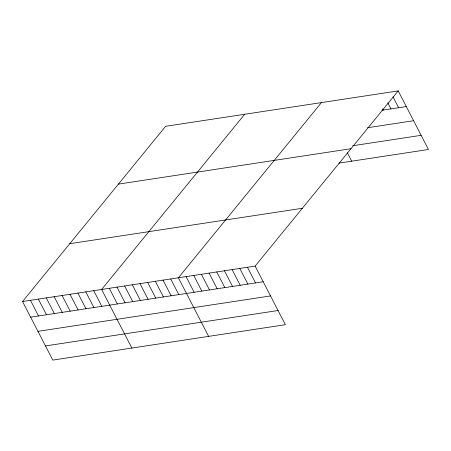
<?xml version="1.0" encoding="UTF-8"?>
<svg xmlns="http://www.w3.org/2000/svg" width="451" height="451" viewBox="0 0 451 451"><rect width="100%" height="100%" fill="white"/><g stroke="black" fill="none" stroke-linecap="round" stroke-linejoin="round"><path stroke-width="0.68" d="M398.205 90.899L255.136 266.096L285.376 324.692L52.795 360.101L22.55 301.51L165.624 126.308L398.205 90.899L428.45 149.49L338.904 163.127M244.701 114.266L101.627 289.469L131.872 348.065M321.456 102.58L178.382 277.782L208.627 336.378M381.986 110.264L406.295 106.56M367.554 127.74L413.606 120.727M352.699 145.746L421.138 135.328M118.41 184.121L350.991 148.712M69.764 243.692L302.35 208.283M22.55 301.51L255.136 266.096M30.634 317.171L263.221 281.762M37.946 331.338L270.532 295.929M45.483 345.934L278.064 310.525M393.018 96.886L398.616 107.733M387.832 102.873L390.944 108.9M382.645 108.86L383.265 110.067M347.433 152.912L351.695 161.176M247.458 267.268L255.542 282.929M239.785 268.435L247.87 284.102M232.107 269.602L240.191 285.269M224.435 270.769L232.519 286.436M216.756 271.942L224.84 287.603M209.084 273.109L217.168 288.775M201.405 274.276L209.495 289.942M193.733 275.448L201.817 291.109M186.054 276.615L194.144 292.282M170.703 278.949L178.793 294.616M163.031 280.122L171.115 295.783M155.358 281.289L163.442 296.955M147.68 282.456L155.764 298.122M140.007 283.628L148.091 299.289M132.329 284.795L140.413 300.462M124.656 285.962L132.741 301.629M116.978 287.129L125.062 302.796M109.305 288.302L117.39 303.963M93.723 290.669L101.808 306.336M85.814 291.876L93.898 307.543M77.905 293.082L85.989 308.743M69.995 294.283L78.085 309.95M62.091 295.49L70.176 311.151M54.182 296.69L62.266 312.357M46.273 297.897L54.357 313.563M38.363 299.098L46.453 314.764M30.459 300.304L38.544 315.971"/></g></svg>
